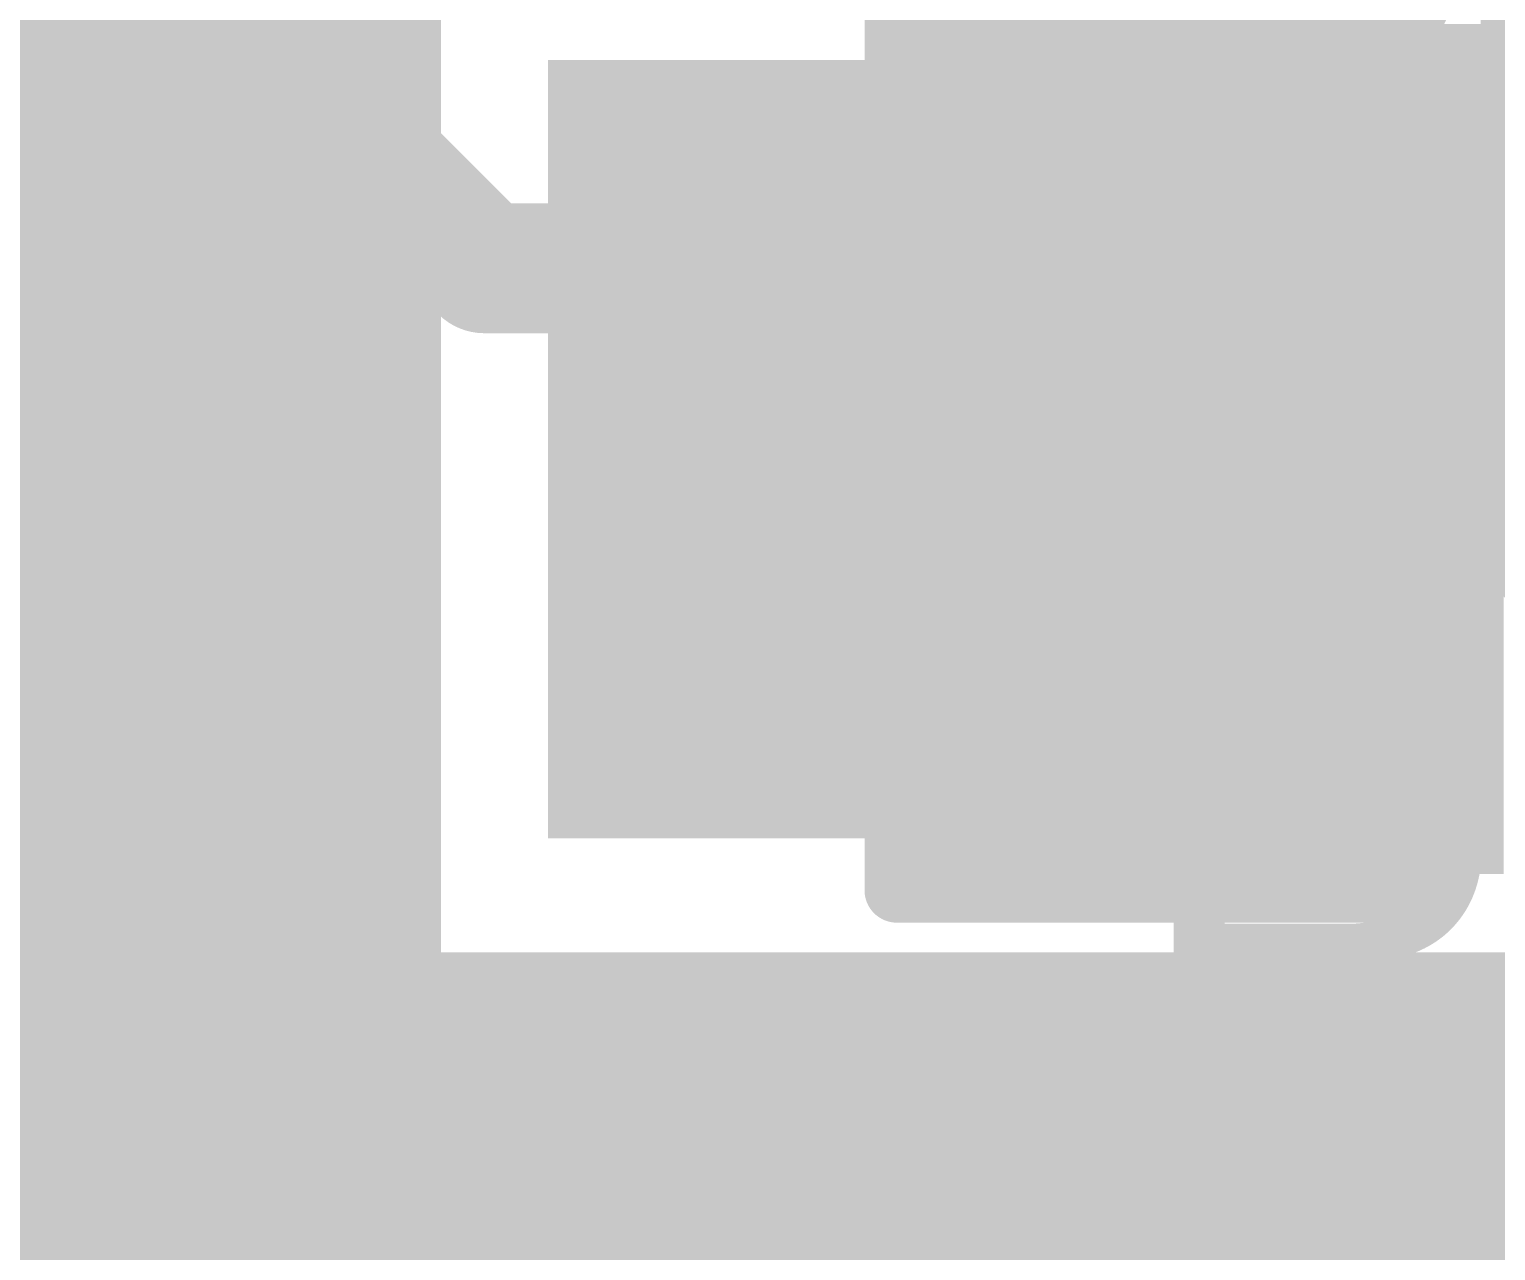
# Model space of a CAD drawing. Header units: inches. Extents: x -2 to 343, y -53 to 63.
# Drawn here: x 34.531 to 37.402, y -8.563 to -6.172 of the extents above; entities that cross this region are included whole.
import ezdxf

# ---------------------------------------------------------------- set-up
doc = ezdxf.new("R2010")
doc.units = ezdxf.units.IN
for name, color, linetype in [('Board Outline', 216, 'Continuous'), ('Bottom Layer', 5, 'Continuous'), ('Bottom Overlay', 54, 'Continuous'), ('Bottom Paste', 16, 'Continuous'), ('Bottom Solder', 6, 'Continuous'), ('Drill Drawing', 1, 'Continuous'), ('Top Layer', 1, 'Continuous'), ('Top Overlay', 2, 'Continuous'), ('Top Paste', 8, 'Continuous'), ('Top Solder', 216, 'Continuous'), ('Via Holes', 16, 'Continuous')]:
    doc.layers.add(name, color=color, linetype=linetype)
doc.styles.add('Arial', font='', dxfattribs={"height": 0.2})
doc.styles.get('Arial').set_extended_font_data('Arial')

# ---------------------------------------------------------------- blocks, each defined once
blk = doc.blocks.new('QFN_12_EP_2_5_2_5__20')
at = {"layer": 'Top Layer'}
for points in [[(-0.36, 1.3655), (-0.36, 1.0325), (-0.64, 1.0325), (-0.64, 1.3655)], [(0.14, 1.3655), (0.14, 1.0325), (-0.14, 1.0325), (-0.14, 1.3655)], [(0.64, 1.3655), (0.64, 1.0325), (0.36, 1.0325), (0.36, 1.3655)], [(0.73, 0.73), (0.73, -0.73), (-0.73, -0.73), (-0.73, 0.73)], [(-1.0325, 0.64), (-1.0325, 0.36), (-1.3655, 0.36), (-1.3655, 0.64)], [(1.3655, 0.64), (1.3655, 0.36), (1.0325, 0.36), (1.0325, 0.64)], [(-1.0325, 0.14), (-1.0325, -0.14), (-1.3655, -0.14), (-1.3655, 0.14)], [(1.3655, 0.14), (1.3655, -0.14), (1.0325, -0.14), (1.0325, 0.14)], [(-1.0325, -0.36), (-1.0325, -0.64), (-1.3655, -0.64), (-1.3655, -0.36)], [(1.3655, -0.36), (1.3655, -0.64), (1.0325, -0.64), (1.0325, -0.36)], [(-0.36, -1.0325), (-0.36, -1.3655), (-0.64, -1.3655), (-0.64, -1.0325)], [(0.14, -1.0325), (0.14, -1.3655), (-0.14, -1.3655), (-0.14, -1.0325)], [(0.64, -1.0325), (0.64, -1.3655), (0.36, -1.3655), (0.36, -1.0325)]]:
    blk.add_hatch(color=1, dxfattribs=at).paths.add_polyline_path(points)
at = {"layer": 'Top Paste'}
for points in [[(-0.36, 1.3655), (-0.36, 1.0325), (-0.64, 1.0325), (-0.64, 1.3655)], [(0.14, 1.3655), (0.14, 1.0325), (-0.14, 1.0325), (-0.14, 1.3655)], [(0.64, 1.3655), (0.64, 1.0325), (0.36, 1.0325), (0.36, 1.3655)], [(0.73, 0.73), (0.73, -0.73), (-0.73, -0.73), (-0.73, 0.73)], [(-1.0325, 0.64), (-1.0325, 0.36), (-1.3655, 0.36), (-1.3655, 0.64)], [(1.3655, 0.64), (1.3655, 0.36), (1.0325, 0.36), (1.0325, 0.64)], [(-1.0325, 0.14), (-1.0325, -0.14), (-1.3655, -0.14), (-1.3655, 0.14)], [(1.3655, 0.14), (1.3655, -0.14), (1.0325, -0.14), (1.0325, 0.14)], [(-1.0325, -0.36), (-1.0325, -0.64), (-1.3655, -0.64), (-1.3655, -0.36)], [(1.3655, -0.36), (1.3655, -0.64), (1.0325, -0.64), (1.0325, -0.36)], [(-0.36, -1.0325), (-0.36, -1.3655), (-0.64, -1.3655), (-0.64, -1.0325)], [(0.14, -1.0325), (0.14, -1.3655), (-0.14, -1.3655), (-0.14, -1.0325)], [(0.64, -1.0325), (0.64, -1.3655), (0.36, -1.3655), (0.36, -1.0325)]]:
    blk.add_hatch(color=8, dxfattribs=at).paths.add_polyline_path(points)
at = {"layer": 'Top Solder'}
for points in [[(-0.3092, 1.4163), (-0.3092, 0.9817), (-0.6908, 0.9817), (-0.6908, 1.4163)], [(0.1908, 1.4163), (0.1908, 0.9817), (-0.1908, 0.9817), (-0.1908, 1.4163)], [(0.6908, 1.4163), (0.6908, 0.9817), (0.3092, 0.9817), (0.3092, 1.4163)], [(0.7808, 0.7808), (0.7808, -0.7808), (-0.7808, -0.7808), (-0.7808, 0.7808)], [(-0.9817, 0.6908), (-0.9817, 0.3092), (-1.4163, 0.3092), (-1.4163, 0.6908)], [(1.4163, 0.6908), (1.4163, 0.3092), (0.9817, 0.3092), (0.9817, 0.6908)], [(-0.9817, 0.1908), (-0.9817, -0.1908), (-1.4163, -0.1908), (-1.4163, 0.1908)], [(1.4163, 0.1908), (1.4163, -0.1908), (0.9817, -0.1908), (0.9817, 0.1908)], [(-0.9817, -0.3092), (-0.9817, -0.6908), (-1.4163, -0.6908), (-1.4163, -0.3092)], [(1.4163, -0.3092), (1.4163, -0.6908), (0.9817, -0.6908), (0.9817, -0.3092)], [(-0.3092, -0.9817), (-0.3092, -1.4163), (-0.6908, -1.4163), (-0.6908, -0.9817)], [(0.1908, -0.9817), (0.1908, -1.4163), (-0.1908, -1.4163), (-0.1908, -0.9817)], [(0.6908, -0.9817), (0.6908, -1.4163), (0.3092, -1.4163), (0.3092, -0.9817)]]:
    blk.add_hatch(color=216, dxfattribs=at).paths.add_polyline_path(points)
at = {"layer": 'Top Overlay', "const_width": 0.127}
for points in [[(-1.3262, 1.3262), (-0.8305, 1.3262)], [(-1.3262, 1.3262), (-1.3262, 0.8305)], [(0.8305, 1.3262), (1.3262, 1.3262)], [(1.3262, 1.3262), (1.3262, 0.8305)], [(-1.5903, 0.5695), (-1.5141, 0.4933)], [(-1.5903, 0.5695), (-1.5903, 0.4171)], [(-1.5141, 0.4933), (-1.5903, 0.4171)], [(-1.3262, -0.8305), (-1.3262, -1.3262)], [(1.3262, -0.8305), (1.3262, -1.3262)], [(-1.3262, -1.3262), (-0.8305, -1.3262)], [(0.8305, -1.3262), (1.3262, -1.3262)]]:
    blk.add_lwpolyline(points, dxfattribs=at)
at = {"layer": 'Top Overlay', "const_width": 0.0635}
for points in [[(-1.358, 1.3262, 1), (-1.2945, 1.3262, 1)], [(-1.358, 1.3262, 1), (-1.2945, 1.3262, 1)], [(-0.8623, 1.3262, 1), (-0.7988, 1.3262, 1)], [(0.7988, 1.3262, 1), (0.8623, 1.3262, 1)], [(1.2945, 1.3262, 1), (1.358, 1.3262, 1)], [(1.2945, 1.3262, 1), (1.358, 1.3262, 1)], [(-1.358, 0.8305, 1), (-1.2945, 0.8305, 1)], [(1.2945, 0.8305, 1), (1.358, 0.8305, 1)], [(-1.6221, 0.5695, 1), (-1.5586, 0.5695, 1)], [(-1.6221, 0.5695, 1), (-1.5586, 0.5695, 1)], [(-1.5459, 0.4933, 1), (-1.4824, 0.4933, 1)], [(-1.5459, 0.4933, 1), (-1.4824, 0.4933, 1)], [(-1.6221, 0.4171, 1), (-1.5586, 0.4171, 1)], [(-1.6221, 0.4171, 1), (-1.5586, 0.4171, 1)], [(-1.358, -0.8305, 1), (-1.2945, -0.8305, 1)], [(1.2945, -0.8305, 1), (1.358, -0.8305, 1)], [(-1.358, -1.3262, 1), (-1.2945, -1.3262, 1)], [(-1.358, -1.3262, 1), (-1.2945, -1.3262, 1)], [(-0.8623, -1.3262, 1), (-0.7988, -1.3262, 1)], [(0.7988, -1.3262, 1), (0.8623, -1.3262, 1)], [(1.2945, -1.3262, 1), (1.358, -1.3262, 1)], [(1.2945, -1.3262, 1), (1.358, -1.3262, 1)]]:
    blk.add_lwpolyline(points, format="xyb", close=True, dxfattribs=at)
blk = doc.blocks.new('C___0805_B_83')
at = {"layer": 'Bottom Layer'}
blk.add_hatch(color=5, dxfattribs=at).paths.add_polyline_path([(0.508, 0.762), (1.524, 0.762), (1.524, -0.762), (0.508, -0.762)])
at = {"layer": 'Bottom Paste'}
blk.add_hatch(color=16, dxfattribs=at).paths.add_polyline_path([(0.508, 0.762), (1.524, 0.762), (1.524, -0.762), (0.508, -0.762)])
at = {"layer": 'Bottom Solder'}
blk.add_hatch(color=6, dxfattribs=at).paths.add_polyline_path([(0.438, 0.832), (1.594, 0.832), (1.594, -0.832), (0.438, -0.832)])
at = {"layer": 'Bottom Overlay', "const_width": 0.127}
for points in [[(1.6256, 0.8636), (0.6096, 0.8636)], [(1.6256, 0.8636), (1.6256, -0.8636)], [(1.6256, -0.8636), (0.6096, -0.8636)]]:
    blk.add_lwpolyline(points, dxfattribs=at)
at = {"layer": 'Bottom Overlay', "const_width": 0.0635}
for points in [[(0.5778, 0.8636, 1), (0.6413, 0.8636, 1)], [(1.5938, 0.8636, 1), (1.6574, 0.8636, 1)], [(1.5938, 0.8636, 1), (1.6574, 0.8636, 1)], [(0.5778, -0.8636, 1), (0.6413, -0.8636, 1)], [(1.5938, -0.8636, 1), (1.6574, -0.8636, 1)], [(1.5938, -0.8636, 1), (1.6574, -0.8636, 1)]]:
    blk.add_lwpolyline(points, format="xyb", close=True, dxfattribs=at)
blk = doc.blocks.new('C___0603_104')
at = {"layer": 'Top Layer'}
for points in [[(-0.381, 0.4445), (-0.381, -0.4445), (-1.143, -0.4445), (-1.143, 0.4445)], [(1.143, 0.4445), (1.143, -0.4445), (0.381, -0.4445), (0.381, 0.4445)]]:
    blk.add_hatch(color=1, dxfattribs=at).paths.add_polyline_path(points)
at = {"layer": 'Top Paste'}
for points in [[(-0.381, 0.4445), (-0.381, -0.4445), (-1.143, -0.4445), (-1.143, 0.4445)], [(1.143, 0.4445), (1.143, -0.4445), (0.381, -0.4445), (0.381, 0.4445)]]:
    blk.add_hatch(color=8, dxfattribs=at).paths.add_polyline_path(points)
at = {"layer": 'Top Solder'}
for points in [[(-0.321, 0.5045), (-0.321, -0.5045), (-1.203, -0.5045), (-1.203, 0.5045)], [(1.203, 0.5045), (1.203, -0.5045), (0.321, -0.5045), (0.321, 0.5045)]]:
    blk.add_hatch(color=216, dxfattribs=at).paths.add_polyline_path(points)
at = {"layer": 'Top Overlay', "const_width": 0.127}
for points in [[(-1.2446, 0.5334), (-1.2446, -0.5334)], [(-0.4572, 0.5334), (-1.2446, 0.5334)], [(1.2446, 0.5334), (0.4572, 0.5334)], [(1.2446, 0.5334), (1.2446, -0.5334)], [(-0.4572, -0.5334), (-1.2446, -0.5334)], [(1.2446, -0.5334), (0.4572, -0.5334)]]:
    blk.add_lwpolyline(points, dxfattribs=at)
at = {"layer": 'Top Overlay', "const_width": 0.0635}
for points in [[(-1.2764, 0.5334, 1), (-1.2128, 0.5334, 1)], [(-1.2764, 0.5334, 1), (-1.2128, 0.5334, 1)], [(-0.4889, 0.5334, 1), (-0.4254, 0.5334, 1)], [(0.4254, 0.5334, 1), (0.4889, 0.5334, 1)], [(1.2128, 0.5334, 1), (1.2764, 0.5334, 1)], [(1.2128, 0.5334, 1), (1.2764, 0.5334, 1)], [(-1.2764, -0.5334, 1), (-1.2128, -0.5334, 1)], [(-1.2764, -0.5334, 1), (-1.2128, -0.5334, 1)], [(-0.4889, -0.5334, 1), (-0.4254, -0.5334, 1)], [(0.4254, -0.5334, 1), (0.4889, -0.5334, 1)], [(1.2128, -0.5334, 1), (1.2764, -0.5334, 1)], [(1.2128, -0.5334, 1), (1.2764, -0.5334, 1)]]:
    blk.add_lwpolyline(points, format="xyb", close=True, dxfattribs=at)

msp = doc.modelspace()

# ---------------------------------------------------------------- hatches: boundary and pattern name
at = {"layer": 'Bottom Layer'}
h = msp.add_hatch(color=5, dxfattribs=at)
h.paths.add_polyline_path([(39.37, 6.4008), (39.37, -9.7028), (32.7406, -9.7028), (28.186, -5.1482), (28.186, -3.618), (30.4292, -3.618), (30.4292, -4.693), (31.3077, -5.5715), (34.0453, -5.5715), (34.0453, -5.08), (34.0453, 6.0706), (34.4263, 6.4516), (39.3192, 6.4516)])
h.paths.add_polyline_path([(37.587, -3.3432), (36.1663, -3.3432), (36.1663, -3.5793), (36.1663, -5.8166), (35.3372, -5.8166), (35.3372, -7.9789), (37.587, -7.9789)], flags=0)
msp.add_hatch(color=5, dxfattribs=at).paths.add_polyline_path([(35.5464, -7.7558), (37.3473, -7.7558), (37.3473, -6.2318), (35.5464, -6.2318)])
h = msp.add_hatch(color=5, dxfattribs=at)
edge = h.paths.add_edge_path()
edge.add_arc((35.8503, -6.6399), 0.3, 0, 360)
at = {"layer": 'Top Layer'}
for points in [[(39.3445, -7.1225), (39.1041, -7.3629), (37.4973, -7.3629), (37.3727, -7.2368), (37.3727, -6.6674), (37.3781, -6.6399), (37.3727, -6.6124), (37.3727, -6.043), (37.3727, -6.043), (37.3727, -6.0068), (37.3727, -6.0068), (37.3727, -5.8652), (37.3727, -5.4374), (37.3781, -5.4099), (37.3727, -5.3824), (37.3727, -4.813), (37.1241, -4.813), (37.1241, -4.2458), (37.2228, -4.1471), (37.2917, -3.9809), (37.2917, -3.8009), (37.2228, -3.6346), (37.0955, -3.5073), (36.9292, -3.4385), (36.7493, -3.4385), (36.583, -3.5073), (36.4557, -3.6346), (36.3869, -3.8009), (36.3869, -3.9809), (36.4557, -4.1471), (36.5544, -4.2458), (36.5544, -4.813), (36.3059, -4.813), (36.3059, -5.5505), (35.4362, -5.5505), (35.4362, -5.043), (35.3762, -5.043), (35.3762, -3.4496), (35.3565, -3.3505), (35.3004, -3.2665), (35.2126, -3.1787), (35.2807, -3.0145), (39.3445, -3.0145)], [(34.4501, -3.8045), (34.4501, -4.2383), (34.3709, -4.3175), (34.1259, -4.3175), (34.1259, -4.9553), (34.6569, -4.9553), (34.7442, -5.0094), (34.7984, -5.0967), (34.7984, -5.6278), (34.7984, -6.574), (34.7442, -6.6613), (34.6569, -6.7155), (33.1796, -6.7155), (33.0923, -6.6613), (33.0382, -6.574), (33.0382, -6.1278), (33.0382, -5.0967), (33.0923, -5.0094), (33.1796, -4.9553), (33.7107, -4.9553), (33.7107, -4.7022), (33.729, -4.6099), (33.7107, -4.5175), (33.7107, -4.3175), (33.5654, -4.3175), (33.3461, -4.0983), (33.2453, -4.0309), (33.1264, -4.0072), (32.428, -4.0072), (32.3553, -3.9345), (32.189, -3.8656), (32.1979, -3.6915), (34.337, -3.6915)]]:
    msp.add_hatch(color=1, dxfattribs=at).paths.add_polyline_path(points)
h = msp.add_hatch(color=1, dxfattribs=at)
edge = h.paths.add_edge_path()
edge.add_arc((35.8503, -6.6399), 0.3, 0, 360)
at = {"layer": 'Via Holes'}
h = msp.add_hatch(color=7, dxfattribs=at)
edge = h.paths.add_edge_path()
edge.add_arc((35.8503, -6.6399), 0.15, 0, 360)

# ---------------------------------------------------------------- linework, layer by layer
at = {"layer": 'Board Outline', "const_width": 0.254}
msp.add_lwpolyline([(49.772, 6.3476, -0.6504), (32.1175, -53.0547)], format="xyb", dxfattribs=at)
at = {"layer": 'Drill Drawing', "const_width": 0.0508}
for points in [[(35.5963, -6.3859), (35.8503, -6.5129)], [(35.5963, -6.3859), (35.7233, -6.6399)], [(35.8503, -6.5129), (36.1043, -6.3859)], [(35.9773, -6.6399), (36.1043, -6.3859)], [(35.5963, -6.8939), (35.7233, -6.6399)], [(35.9773, -6.6399), (36.1043, -6.8939)], [(35.5963, -6.8939), (35.8503, -6.7669)], [(35.8503, -6.7669), (36.1043, -6.8939)]]:
    msp.add_lwpolyline(points, dxfattribs=at)
at = {"layer": 'Drill Drawing', "const_width": 0.0254}
for points in [[(35.5836, -6.3859, 1), (35.609, -6.3859, 1)], [(35.5836, -6.3859, 1), (35.609, -6.3859, 1)], [(36.0916, -6.3859, 1), (36.117, -6.3859, 1)], [(36.0916, -6.3859, 1), (36.117, -6.3859, 1)], [(35.8376, -6.5129, 1), (35.863, -6.5129, 1)], [(35.8376, -6.5129, 1), (35.863, -6.5129, 1)], [(35.7106, -6.6399, 1), (35.736, -6.6399, 1)], [(35.7106, -6.6399, 1), (35.736, -6.6399, 1)], [(35.9646, -6.6399, 1), (35.99, -6.6399, 1)], [(35.9646, -6.6399, 1), (35.99, -6.6399, 1)], [(35.8376, -6.7669, 1), (35.863, -6.7669, 1)], [(35.8376, -6.7669, 1), (35.863, -6.7669, 1)], [(35.5836, -6.8939, 1), (35.609, -6.8939, 1)], [(35.5836, -6.8939, 1), (35.609, -6.8939, 1)], [(36.0916, -6.8939, 1), (36.117, -6.8939, 1)], [(36.0916, -6.8939, 1), (36.117, -6.8939, 1)]]:
    msp.add_lwpolyline(points, format="xyb", close=True, dxfattribs=at)
at = {"layer": 'Top Layer', "const_width": 0.254}
for points in [[(35.1173, -6.3354), (35.1438, -6.3354)], [(35.1438, -6.3354), (35.1568, -6.3484)], [(35.1568, -6.3749), (35.1568, -6.3484)], [(35.1568, -6.3749), (35.4218, -6.6399)], [(35.4218, -6.6399), (37.0933, -6.6399)], [(31.5784, -8.4012), (38.4686, -8.4012)]]:
    msp.add_lwpolyline(points, dxfattribs=at)
at = {"layer": 'Top Layer', "const_width": 0.127}
for points in [[(35.0538, -6.3354, 1), (35.1808, -6.3354, 1)], [(35.0803, -6.3354, 1), (35.2073, -6.3354, 1)], [(35.0803, -6.3354, 1), (35.2073, -6.3354, 1)], [(35.0933, -6.3484, 1), (35.2203, -6.3484, 1)], [(35.0933, -6.3484, 1), (35.2203, -6.3484, 1)], [(35.0933, -6.3749, 1), (35.2203, -6.3749, 1)], [(35.0933, -6.3749, 1), (35.2203, -6.3749, 1)], [(35.3583, -6.6399, 1), (35.4853, -6.6399, 1)], [(35.3583, -6.6399, 1), (35.4853, -6.6399, 1)], [(37.0298, -6.6399, 1), (37.1568, -6.6399, 1)]]:
    msp.add_lwpolyline(points, format="xyb", close=True, dxfattribs=at)

# ---------------------------------------------------------------- block references
for name, p, rotation in [('QFN_12_EP_2_5_2_5__20', (33.9183, -5.8354), 90), ('C___0603_104', (37.6013, -6.6399), 180), ('C___0805_B_83', (37.8553, -6.9938), 180)]:
    msp.add_blockref(name, p, dxfattribs=dict(rotation=rotation))

# ---------------------------------------------------------------- texts
at = {"layer": 'Bottom Overlay', "style": 'Arial', "text_generation_flag": 2}
msp.add_text('C25', height=0.762, dxfattribs=at).set_placement((34.9247, -6.2483))
at = {"layer": 'Top Overlay', "style": 'Arial'}
msp.add_text('R31', height=0.762, dxfattribs=at).set_placement((36.6844, -8.3211))

doc.saveas('drawing.dxf')
